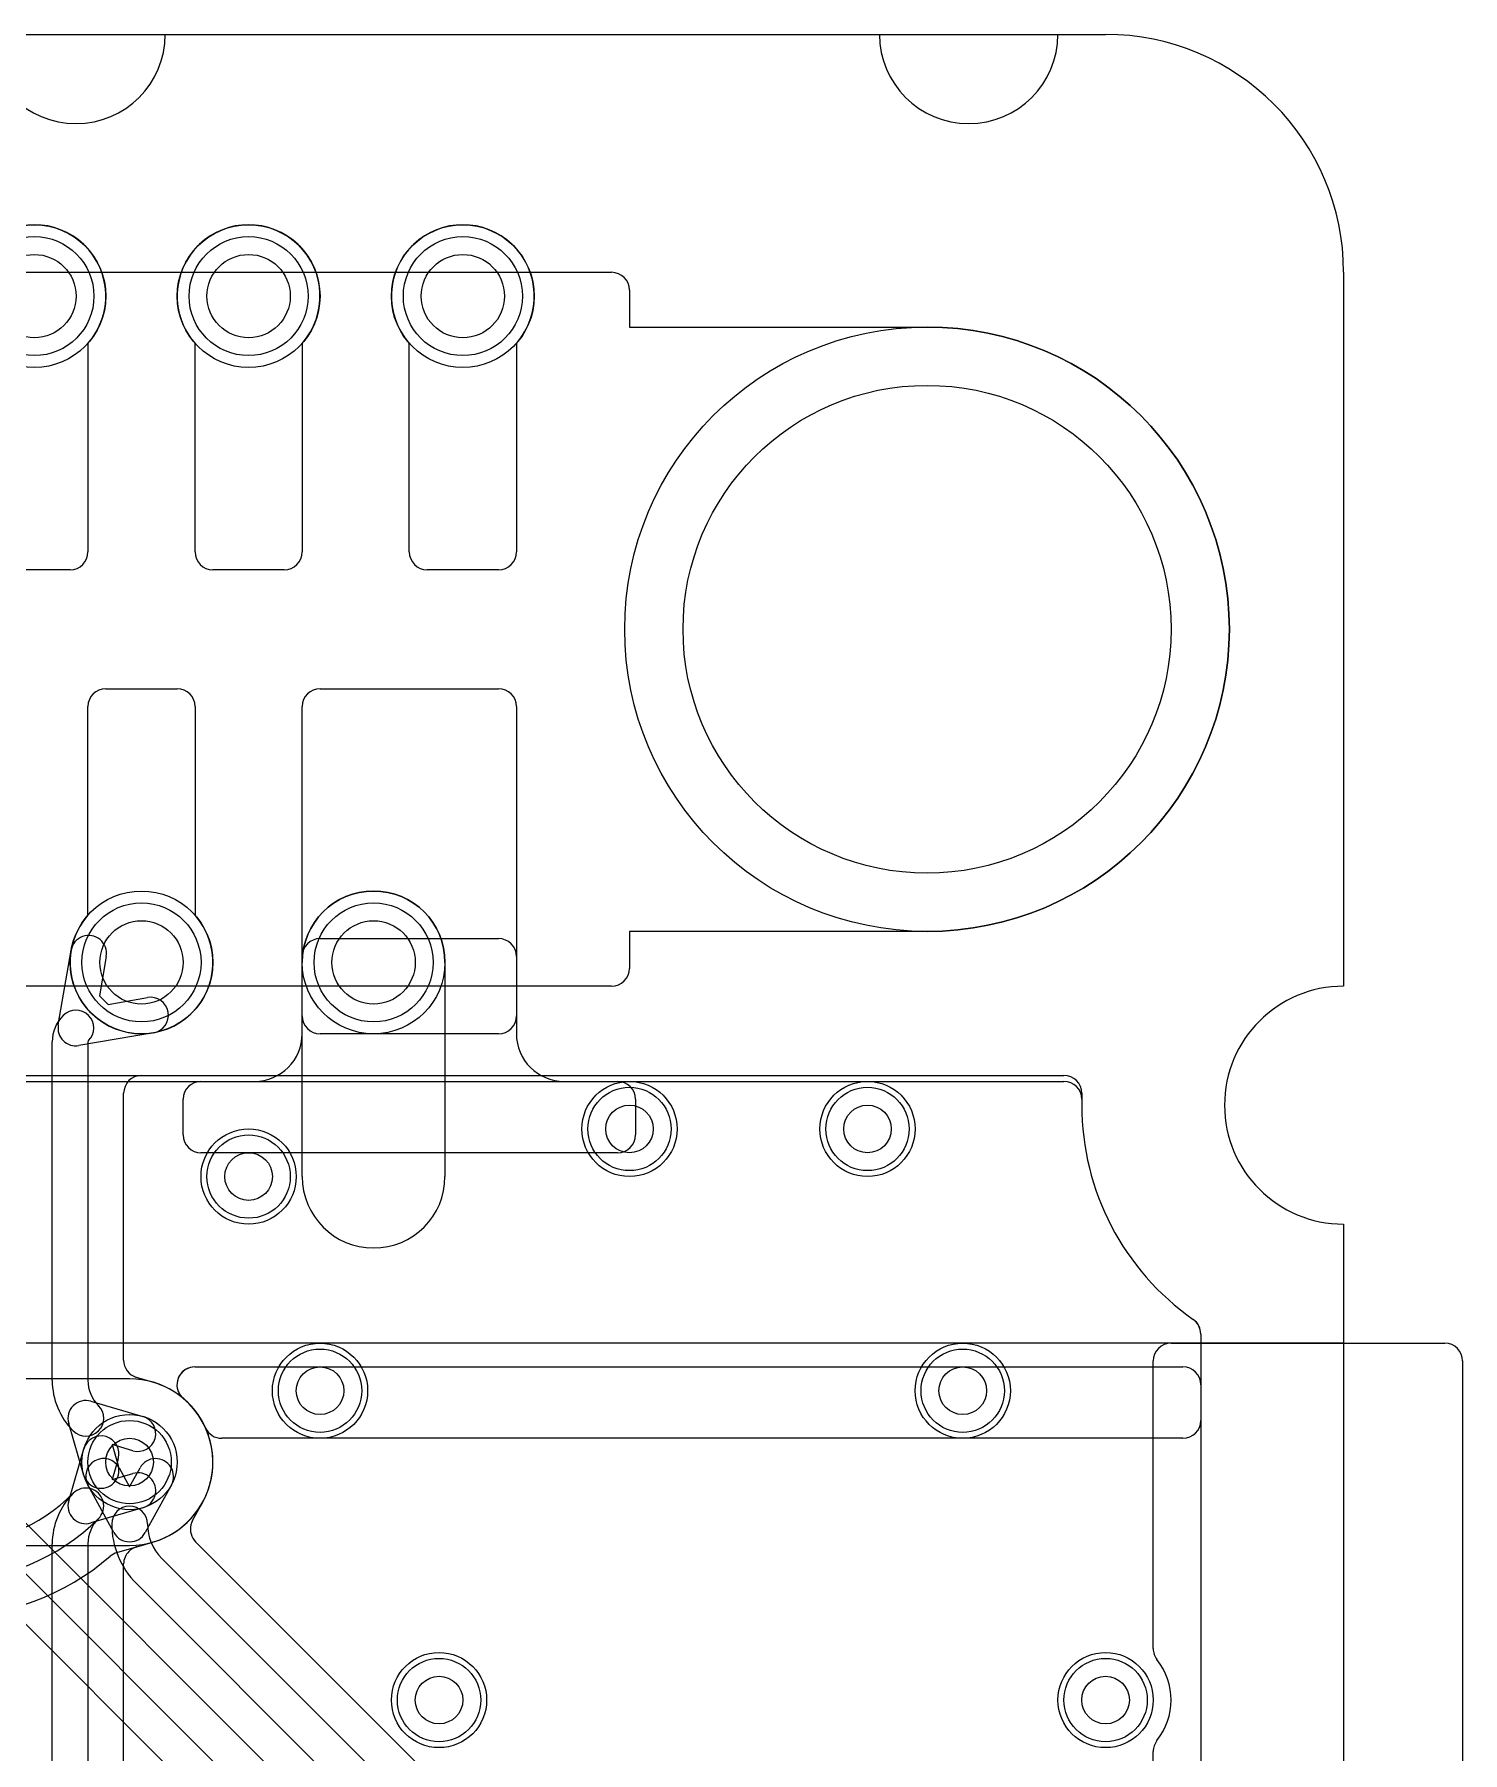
# Model space of a CAD drawing. Extents: x 0 to 20.5, y -0.5 to 20.
# Drawn here: x 14.5 to 20.5, y 12.78 to 20 of the extents above; entities that cross this region are included whole.
import ezdxf

# ---------------------------------------------------------------- set-up
doc = ezdxf.new("R2010")
doc.units = 0
for name, color, linetype in [('Hole', 1, 'CONTINUOUS'), ('L1', 3, 'CONTINUOUS'), ('L2', 3, 'CONTINUOUS'), ('L3', 3, 'CONTINUOUS'), ('L4', 3, 'CONTINUOUS'), ('Outline', 7, 'CONTINUOUS'), ('PartsArea-A', 111, 'CONTINUOUS'), ('PartsArea-B', 111, 'CONTINUOUS'), ('Resist-A', 2, 'CONTINUOUS'), ('Resist-B', 2, 'CONTINUOUS'), ('Silk-A', 140, 'CONTINUOUS')]:
    doc.layers.add(name, color=color, linetype=linetype)

msp = doc.modelspace()

# ---------------------------------------------------------------- linework, layer by layer
at = {"layer": 'Hole'}
for centre, radius in [((14.5, 18.9), 0.175), ((15.4, 18.9), 0.175), ((16.3, 18.9), 0.175), ((18.25, 17.5), 1.025), ((14.95, 16.1), 0.175), ((15.925, 16.1), 0.175), ((17, 15.4), 0.1), ((18, 15.4), 0.1), ((15.4, 15.2), 0.1), ((15.7, 14.3), 0.1), ((18.4, 14.3), 0.1), ((14.9, 14), 0.1), ((16.2, 13), 0.1), ((19, 13), 0.1)]:
    msp.add_circle(centre, radius, dxfattribs=at)
at = {"layer": 'L1'}
for p, q in [((14.725, 18.70157), (14.725, 17.825)), ((15.175, 17.825), (15.175, 18.70157)), ((15.625, 18.70157), (15.625, 17.825)), ((16.075, 17.825), (16.075, 18.70157)), ((16.525, 18.70157), (16.525, 17.825)), ((14.65, 17.75), (14.35, 17.75)), ((15.55, 17.75), (15.25, 17.75)), ((16.45, 17.75), (16.15, 17.75)), ((14.8, 17.25), (15.1, 17.25)), ((15.7, 17.25), (16.45, 17.25)), ((14.725, 16.29843), (14.725, 17.175)), ((15.175, 17.175), (15.175, 16.29843)), ((15.625, 15.875), (15.625, 17.175)), ((16.525, 17.175), (16.525, 15.875)), ((15.69997, 16.2), (16.45003, 16.2)), ((15.625, 15.8), (15.625, 16.12503)), ((16.525, 16.12503), (16.525, 15.8)), ((16.45, 15.8), (15.7, 15.8)), ((5.10001, 15.59996), (18.82503, 15.59996)), ((15.19997, 15.6), (15.425, 15.6)), ((16.725, 15.6), (16.95003, 15.6)), ((15.125, 15.37497), (15.125, 15.52503)), ((17.025, 15.52503), (17.025, 15.37497)), ((18.9, 15.52499), (18.9, 15.5)), ((16.95003, 15.3), (15.19997, 15.3)), ((19.39208, 14.57178), (19.39209, 14.57176)), ((19.4, 14.53823), (19.4, 14.175)), ((15.17394, 14.4), (19.32496, 14.4)), ((14.9, 14.35004), (14.1, 14.35004)), ((19.39996, 14.325), (19.39996, 0.9949)), ((19.325, 14.1), (15.28732, 14.1)), ((14.64416, 13.83716), (14.708, 14.056)), ((14.852, 14.014), (14.82646, 13.92646)), ((14.82646, 13.92646), (14.914, 13.952)), ((14.956, 13.808), (14.73716, 13.74416)), ((14.84691, 13.61987), (14.99801, 13.66396))]:
    msp.add_line(p, q, dxfattribs=at)
for centre, radius in [((14.5, 18.9), 0.3), ((15.4, 18.9), 0.3), ((16.3, 18.9), 0.3), ((14.95, 16.1), 0.3), ((15.925, 16.1), 0.3), ((17, 15.4), 0.2), ((18, 15.4), 0.2), ((15.4, 15.2), 0.2), ((15.7, 14.3), 0.2), ((18.4, 14.3), 0.2), ((14.9, 14), 0.2), ((16.2, 13), 0.2), ((19, 13), 0.2)]:
    msp.add_circle(centre, radius, dxfattribs=at)
for centre, radius, start, end in [((14.5, 18.9), 0.3, -41.409429, -138.590571), ((15.4, 18.9), 0.3, -41.409429, -138.590571), ((16.3, 18.9), 0.3, -41.409429, -138.590571), ((14.65, 17.825), 0.075, -90, 0), ((15.25, 17.825), 0.075, 180, -90), ((15.55, 17.825), 0.075, -90, 0), ((16.15, 17.825), 0.075, 180, -90), ((16.45, 17.825), 0.075, -90, 0), ((14.8, 17.175), 0.075, 90, 180), ((15.1, 17.175), 0.075, 0, 90), ((15.7, 17.175), 0.075, 90, 180), ((16.45, 17.175), 0.075, 0, 90), ((14.95, 16.1), 0.3, 138.590571, 41.409429), ((15.69997, 16.12503), 0.07497, 90, 180), ((16.45003, 16.12503), 0.07497, 0, 90), ((15.7, 15.875), 0.075, 180, -90), ((16.45, 15.875), 0.075, -90, 0), ((15.425, 15.8), 0.2, -90, 0), ((16.725, 15.8), 0.2, 180, -90), ((15.19997, 15.52503), 0.07497, 90, 180), ((16.95003, 15.52503), 0.07497, 0, 90), ((18.82503, 15.52499), 0.07497, 0, 90), ((20, 15.5), 1.1, 180, -125.062172), ((15.19997, 15.37497), 0.07497, 180, -90), ((16.95003, 15.37497), 0.07497, -90, 0), ((19.32502, 14.53825), 0.07498, 26.565051, 54.938488), ((19.32503, 14.53823), 0.07498, 0, 26.565051), ((15.17394, 14.325), 0.075, 90, -135), ((19.32496, 14.325), 0.075, 0, 90), ((14.9, 14), 0.35004, 24.311334, 90), ((14.89997, 14.00001), 0.35007, -73.218923, 49.86898), ((15.17392, 14.32498), 0.07497, -135, -130.130445), ((19.325, 14.175), 0.075, -90, 0), ((14.78, 14.035), 0.075, -16.260205, 163.73698), ((15.28732, 14.17497), 0.07497, -155.691406, -90), ((14.935, 13.88), 0.075, -73.739795, 106.26302), ((14.13394, 14.39836), 0.74837, -90, -44.998917), ((14.71616, 13.81616), 0.075, -45.010804, 135), ((14.71616, 13.81616), 0.075, 163.739795, -73.739795), ((14.13394, 14.39836), 0.89837, -90, -45), ((14.93498, 13.88), 0.22505, -73.735314, -73.148837), ((15.02195, 13.59286), 0.07497, 106.196309, 106.849311), ((14.13394, 14.39837), 1.04842, -90, -49.205822), ((14.86791, 13.5479), 0.07497, 106.266624, 130.802727)]:
    msp.add_arc(centre, radius, start, end, dxfattribs=at)
at = {"layer": 'L2'}
for p, q in [((15.625, 15.2), (15.625, 16.1)), ((16.225, 16.1), (16.225, 15.2)), ((1.17497, 15.62496), (18.82503, 15.62496)), ((18.9, 15.54999), (18.9, 15.5)), ((19.4, 14.53823), (19.4, 14.175)), ((15.17395, 14.4), (19.32496, 14.4)), ((14.9, 14.35004), (14.1, 14.35004)), ((19.39996, 14.325), (19.39996, 0.9949)), ((19.325, 14.1), (15.28732, 14.1)), ((14.64417, 13.83717), (14.708, 14.056)), ((14.852, 14.014), (14.82647, 13.92647)), ((14.82647, 13.92647), (14.914, 13.952)), ((14.66312, 13.8692), (14.66314, 13.8692)), ((14.956, 13.808), (14.73717, 13.74417)), ((14.575, 3.11421), (14.575, 13.65644)), ((14.725, 13.65644), (14.725, 3.11421)), ((14.93059, 13.64431), (14.99755, 13.66383)), ((14.92797, 13.64352), (14.92841, 13.64366)), ((14.87504, 3.11421), (14.87504, 13.57185))]:
    msp.add_line(p, q, dxfattribs=at)
for centre, radius in [((15.925, 16.1), 0.3), ((17, 15.4), 0.2), ((18, 15.4), 0.2), ((15.4, 15.2), 0.2), ((15.7, 14.3), 0.2), ((18.4, 14.3), 0.2), ((14.9, 14), 0.2), ((16.2, 13), 0.2), ((19, 13), 0.2)]:
    msp.add_circle(centre, radius, dxfattribs=at)
for centre, radius, start, end in [((15.925, 16.1), 0.3, 0, 180), ((18.82503, 15.54999), 0.07497, 0, 90), ((20, 15.5), 1.1, 180, -125.062172), ((15.925, 15.2), 0.3, 180, 0), ((19.32502, 14.53825), 0.07498, -0.015283, 54.938488), ((15.17395, 14.32499), 0.07501, 90, -146.307814), ((19.32496, 14.325), 0.075, 0, 90), ((14.9, 14), 0.35004, 24.311334, 90), ((14.9, 14), 0.35005, -73.248549, 49.872734), ((15.17392, 14.32497), 0.07497, -146.307813, -130.130445), ((19.325, 14.175), 0.075, -90, 0), ((14.78, 14.035), 0.075, -16.260205, 163.738689), ((15.28732, 14.17497), 0.07497, -155.691406, -90), ((14.935, 13.88), 0.075, -73.739795, 106.261311), ((14.87587, 13.65645), 0.30087, 135, -179.998096), ((14.71617, 13.81617), 0.075, -45.010804, 135), ((14.71617, 13.81617), 0.075, 163.739795, -73.739795), ((14.87587, 13.65645), 0.15087, 135, -179.996202), ((15.019, 13.59199), 0.07497, 105.804734, 106.624582), ((14.93613, 13.88034), 0.22505, -73.889191, -73.276126), ((14.95004, 13.57185), 0.075, 135, 180), ((14.95002, 13.57187), 0.07497, 107.105539, 135), ((14.95079, 13.5721), 0.07498, 105.628413, 107.366789)]:
    msp.add_arc(centre, radius, start, end, dxfattribs=at)
at = {"layer": 'L3'}
for p, q in [((14.60033, 15.83696), (14.65435, 16.15088)), ((14.80217, 16.12544), (14.77368, 15.95989)), ((15.625, 15.2), (15.625, 16.1)), ((16.225, 16.1), (16.225, 15.2)), ((14.77368, 15.95989), (14.80989, 15.92368)), ((14.80989, 15.92368), (14.97544, 15.95217)), ((14.575, 14.34356), (14.575, 15.76571)), ((15.00088, 15.80435), (14.68696, 15.75033)), ((14.725, 15.76573), (14.725, 14.34356)), ((14.95001, 15.62496), (18.82503, 15.62496)), ((14.87504, 14.42814), (14.87504, 15.54999)), ((18.9, 15.54999), (18.9, 15.5)), ((19.4, 14.53823), (19.4, 14.175)), ((15.17395, 14.4), (19.32496, 14.4)), ((14.996, 14.33661), (14.929, 14.35617)), ((19.39996, 14.325), (19.39996, 0.9949)), ((14.73717, 14.25583), (14.956, 14.192)), ((14.708, 13.944), (14.64417, 14.16283)), ((19.325, 14.1), (15.28732, 14.1)), ((14.914, 14.048), (14.82647, 14.07353)), ((14.82647, 14.07353), (14.852, 13.986)), ((14.1, 13.64994), (14.9, 13.64994))]:
    msp.add_line(p, q, dxfattribs=at)
for centre, radius in [((14.95, 16.1), 0.3), ((15.925, 16.1), 0.3), ((17, 15.4), 0.2), ((18, 15.4), 0.2), ((15.4, 15.2), 0.2), ((15.7, 14.3), 0.2), ((18.4, 14.3), 0.2), ((14.9, 14), 0.2), ((16.2, 13), 0.2), ((19, 13), 0.2)]:
    msp.add_circle(centre, radius, dxfattribs=at)
for centre, radius, start, end in [((15.925, 16.1), 0.3, 0, 180), ((14.72826, 16.13816), 0.075, -9.765013, 170.236052), ((14.67423, 15.82425), 0.075, -45, 135), ((14.98816, 15.87826), 0.075, -80.234987, 99.763948), ((14.73275, 15.76573), 0.15775, 135, -179.992736), ((14.67424, 15.82424), 0.075, 170.234987, -80.234987), ((14.73275, 15.76573), 0.00775, 135, 180), ((14.95001, 15.54999), 0.07497, 90, 180), ((18.82503, 15.54999), 0.07497, 0, 90), ((20, 15.5), 1.1, 180, -125.062172), ((15.925, 15.2), 0.3, 180, 0), ((19.32502, 14.53825), 0.07498, -0.015283, 54.938488), ((14.95001, 14.42814), 0.07497, 180, -106.27396), ((15.17395, 14.325), 0.075, 90, -135), ((19.32496, 14.325), 0.075, 0, 90), ((14.87587, 14.34356), 0.30087, 180, -134.998653), ((14.87587, 14.34356), 0.15087, 180, -135), ((15.01701, 14.40858), 0.07497, -106.27396, -105.98109), ((14.9, 14), 0.35004, 24.311334, 74.019304), ((14.71617, 14.18383), 0.075, 73.739795, -163.739795), ((14.71616, 14.18385), 0.075, -134.994598, 45.001794), ((14.90002, 13.99999), 0.35005, -90.003274, 49.873789), ((15.17394, 14.32497), 0.07497, -135.010808, -130.130445), ((14.935, 14.12), 0.075, -106.260205, 73.738689), ((19.325, 14.175), 0.075, -90, 0), ((15.28732, 14.17497), 0.07497, -155.691406, -90), ((14.78, 13.965), 0.075, -163.739795, 16.261311)]:
    msp.add_arc(centre, radius, start, end, dxfattribs=at)
at = {"layer": 'L4'}
for p, q in [((14.725, 18.70157), (14.725, 17.825)), ((15.175, 17.825), (15.175, 18.70157)), ((15.625, 18.70157), (15.625, 17.825)), ((16.075, 17.825), (16.075, 18.70157)), ((16.525, 18.70157), (16.525, 17.825)), ((14.65, 17.75), (14.35, 17.75)), ((15.55, 17.75), (15.25, 17.75)), ((16.45, 17.75), (16.15, 17.75)), ((14.8, 17.25), (15.1, 17.25)), ((15.7, 17.25), (16.45, 17.25)), ((14.725, 16.29843), (14.725, 17.175)), ((15.175, 17.175), (15.175, 16.29843)), ((15.625, 15.875), (15.625, 17.175)), ((16.525, 17.175), (16.525, 15.875)), ((15.69997, 16.2), (16.45003, 16.2)), ((15.625, 15.8), (15.625, 16.12503)), ((16.525, 16.12503), (16.525, 15.8)), ((16.45, 15.8), (15.7, 15.8)), ((1.17497, 15.59996), (18.82503, 15.59996)), ((15.19997, 15.6), (15.425, 15.6)), ((16.725, 15.6), (16.95003, 15.6)), ((15.125, 15.37497), (15.125, 15.52503)), ((17.025, 15.52503), (17.025, 15.37497)), ((18.9, 15.52499), (18.9, 15.5)), ((16.95003, 15.3), (15.19997, 15.3)), ((19.4, 14.53823), (19.4, 14.175)), ((15.17393, 14.4), (19.32496, 14.4)), ((14.9, 14.35004), (14.1, 14.35004)), ((19.39996, 14.325), (19.39996, 0.9949)), ((19.325, 14.1), (15.28732, 14.1)), ((14.85616, 13.97595), (14.9, 13.896)), ((14.9, 13.896), (14.94384, 13.97595)), ((14.83424, 13.70395), (14.72464, 13.90383)), ((15.07536, 13.90383), (14.96576, 13.70395)), ((14.35046, 13.8556), (15.6735, 12.53255)), ((15.16452, 13.75437), (15.20607, 13.83013)), ((15.56744, 12.42649), (14.2444, 13.74954)), ((17.32837, 11.51415), (15.17725, 13.66527)), ((14.17961, 13.60213), (16.79798, 10.98377)), ((15.03488, 13.59545), (17.22227, 11.40805)), ((17.11621, 11.30199), (14.92882, 13.48938))]:
    msp.add_line(p, q, dxfattribs=at)
for centre, radius in [((14.5, 18.9), 0.3), ((15.4, 18.9), 0.3), ((16.3, 18.9), 0.3), ((14.95, 16.1), 0.3), ((15.925, 16.1), 0.3), ((17, 15.4), 0.2), ((18, 15.4), 0.2), ((15.4, 15.2), 0.2), ((15.7, 14.3), 0.2), ((18.4, 14.3), 0.2), ((14.9, 14), 0.2), ((16.2, 13), 0.2), ((19, 13), 0.2)]:
    msp.add_circle(centre, radius, dxfattribs=at)
for centre, radius, start, end in [((14.5, 18.9), 0.3, -41.409429, -138.590571), ((15.4, 18.9), 0.3, -41.409429, -138.590571), ((16.3, 18.9), 0.3, -41.409429, -138.590571), ((14.65, 17.825), 0.075, -90, 0), ((15.25, 17.825), 0.075, 180, -90), ((15.55, 17.825), 0.075, -90, 0), ((16.15, 17.825), 0.075, 180, -90), ((16.45, 17.825), 0.075, -90, 0), ((14.8, 17.175), 0.075, 90, 180), ((15.1, 17.175), 0.075, 0, 90), ((15.7, 17.175), 0.075, 90, 180), ((16.45, 17.175), 0.075, 0, 90), ((14.95, 16.1), 0.3, 138.590571, 41.409429), ((15.69997, 16.12503), 0.07497, 90, 180), ((16.45003, 16.12503), 0.07497, 0, 90), ((15.7, 15.875), 0.075, 180, -90), ((16.45, 15.875), 0.075, -90, 0), ((15.425, 15.8), 0.2, -90, 0), ((16.725, 15.8), 0.2, 180, -90), ((15.19997, 15.52503), 0.07497, 90, 180), ((16.95003, 15.52503), 0.07497, 0, 90), ((18.82503, 15.52499), 0.07497, 0, 90), ((20, 15.5), 1.1, 180, -125.062172), ((15.19997, 15.37497), 0.07497, 180, -90), ((16.95003, 15.37497), 0.07497, -90, 0), ((19.32502, 14.53825), 0.07498, -0.015283, 54.938488), ((15.17393, 14.325), 0.075, 90, -135), ((19.32496, 14.325), 0.075, 0, 90), ((14.9, 14), 0.35004, 24.311334, 90), ((15.17392, 14.32497), 0.07497, -135.010808, -130.130445), ((14.9, 14), 0.35005, -28.979884, 49.872734), ((19.325, 14.175), 0.075, -90, 0), ((15.28732, 14.17497), 0.07497, -155.691406, -90), ((14.7904, 13.93989), 0.075, 28.738499, -151.262764), ((15.0096, 13.93989), 0.075, -28.738499, 151.262764), ((14.9, 13.74001), 0.075, 0, 180), ((15.2718, 13.79408), 0.07497, 151.021115, 151.257178), ((15.17944, 13.74001), 0.35444, 180, -134.998857), ((15.17944, 13.74001), 0.20444, 180, -135), ((15.23029, 13.71831), 0.07501, 165.965609, -135), ((15.23025, 13.71832), 0.07497, 151.257178, 165.96561), ((14.9, 13.74001), 0.075, -151.261501, -28.738499)]:
    msp.add_arc(centre, radius, start, end, dxfattribs=at)
at = {"layer": 'Outline'}
for p, q in [((15.05, 20), (18.05, 20)), ((18.8, 20), (19, 20)), ((20, 19), (20, 16)), ((20, 15), (20, 1))]:
    msp.add_line(p, q, dxfattribs=at)
for centre, radius, start, end in [((14.675, 20), 0.375, 180, 0), ((18.425, 20), 0.375, 180, 0), ((19, 19), 1, 0, 90), ((20, 15.5), 0.5, 90, -90)]:
    msp.add_arc(centre, radius, start, end, dxfattribs=at)
at = {"layer": 'PartsArea-A'}
for p, q in [((1, 20), (19, 20)), ((20, 19), (20, 16)), ((20, 15), (20, 14.5)), ((20, 14.5), (0, 14.5))]:
    msp.add_line(p, q, dxfattribs=at)
for centre, radius, start, end in [((19, 19), 1, 0, 90), ((20, 15.5), 0.5, 90, -90)]:
    msp.add_arc(centre, radius, start, end, dxfattribs=at)
at = {"layer": 'PartsArea-B'}
for p, q in [((1, 20), (19, 20)), ((20, 19), (20, 16)), ((20, 15), (20, 14.5)), ((20, 14.5), (0, 14.5))]:
    msp.add_line(p, q, dxfattribs=at)
for centre, radius, start, end in [((19, 19), 1, 0, 90), ((20, 15.5), 0.5, 90, -90)]:
    msp.add_arc(centre, radius, start, end, dxfattribs=at)
at = {"layer": 'Resist-A'}
for p, q in [((3.075, 19), (16.925, 19)), ((17, 18.925), (17, 18.77)), ((17, 18.77), (18.25, 18.77)), ((18.25, 16.23), (17, 16.23)), ((17, 16.23), (17, 16.075)), ((16.925, 16), (3.075, 16))]:
    msp.add_line(p, q, dxfattribs=at)
for centre, radius in [((14.5, 18.9), 0.25), ((15.4, 18.9), 0.25), ((16.3, 18.9), 0.25), ((18.25, 17.5), 1.27), ((14.95, 16.1), 0.25), ((15.925, 16.1), 0.25), ((17, 15.4), 0.175), ((18, 15.4), 0.175), ((15.4, 15.2), 0.175), ((15.7, 14.3), 0.175), ((18.4, 14.3), 0.175), ((14.9, 14), 0.175), ((16.2, 13), 0.175), ((19, 13), 0.175)]:
    msp.add_circle(centre, radius, dxfattribs=at)
for centre, radius, start, end in [((16.925, 18.925), 0.075, 0, 90), ((18.25, 17.5), 1.27, -90, 90), ((16.925, 16.075), 0.075, -90, 0)]:
    msp.add_arc(centre, radius, start, end, dxfattribs=at)
at = {"layer": 'Resist-B'}
for p, q in [((3.075, 19), (16.925, 19)), ((17, 18.925), (17, 18.77)), ((17, 18.77), (18.25, 18.77)), ((18.25, 16.23), (17, 16.23)), ((17, 16.23), (17, 16.075)), ((16.925, 16), (3.075, 16))]:
    msp.add_line(p, q, dxfattribs=at)
for centre, radius in [((14.5, 18.9), 0.25), ((15.4, 18.9), 0.25), ((16.3, 18.9), 0.25), ((18.25, 17.5), 1.27), ((14.95, 16.1), 0.25), ((15.925, 16.1), 0.25), ((17, 15.4), 0.175), ((18, 15.4), 0.175), ((15.4, 15.2), 0.175), ((15.7, 14.3), 0.175), ((18.4, 14.3), 0.175), ((14.9, 14), 0.175), ((16.2, 13), 0.175), ((19, 13), 0.175)]:
    msp.add_circle(centre, radius, dxfattribs=at)
for centre, radius, start, end in [((16.925, 18.925), 0.075, 0, 90), ((18.25, 17.5), 1.27, -90, 90), ((16.925, 16.075), 0.075, -90, 0)]:
    msp.add_arc(centre, radius, start, end, dxfattribs=at)
at = {"layer": 'Silk-A'}
for p, q in [((19.275, 14.5), (20.425, 14.5)), ((19.2, 13.21651), (19.2, 14.425)), ((20.5, 14.425), (20.5, -0.425)), ((19.2, 10.21651), (19.2, 12.78349))]:
    msp.add_line(p, q, dxfattribs=at)
for centre, radius, start, end in [((19.275, 14.425), 0.075, 90, 180), ((20.425, 14.425), 0.075, 0, 90), ((19.275, 13.21651), 0.075, 180, -141.783994), ((19, 13), 0.275, -38.213046, 38.213046), ((19.275, 12.78349), 0.075, 141.783994, 180)]:
    msp.add_arc(centre, radius, start, end, dxfattribs=at)

doc.saveas('drawing.dxf')
